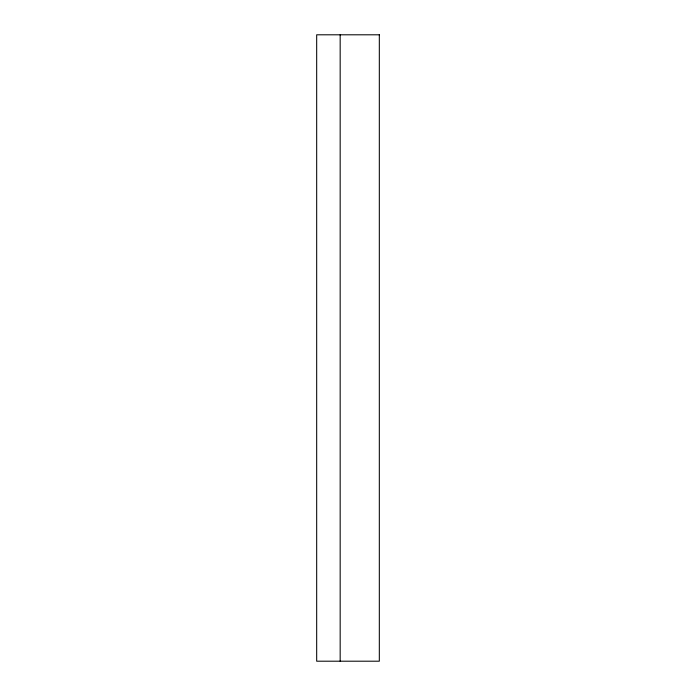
<?xml version="1.0" encoding="UTF-8"?>
<svg xmlns="http://www.w3.org/2000/svg" width="696" height="696" viewBox="0 0 696 696"><rect width="100%" height="100%" fill="white"/><g stroke="black" fill="none" stroke-linecap="round" stroke-linejoin="round"><path stroke-width="1.04" d="M340.17 34.8L340.17 661.2M379.32 34.8L316.68 34.8L316.68 661.2L379.32 661.2L379.32 34.8"/></g></svg>
